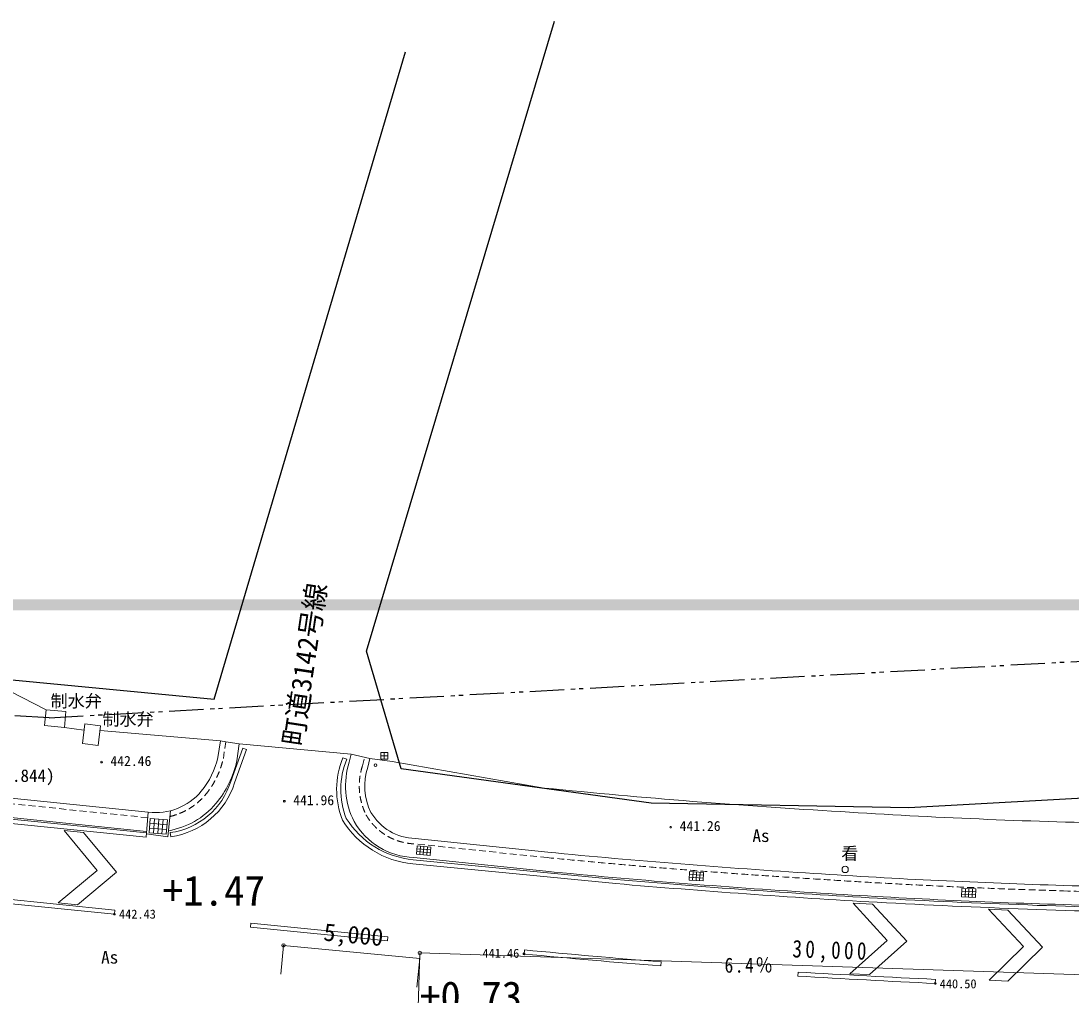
# Model space of a CAD drawing. Units: millimetres at full size. Extents: x -95576 to 124839, y -71355 to 87778.
# Drawn here: x -45741 to -7365, y 52148 to 87778 of the extents above; entities that cross this region are included whole.
import ezdxf
from ezdxf.enums import TextEntityAlignment as Align

# ---------------------------------------------------------------- set-up
doc = ezdxf.new("R2010")
doc.units = ezdxf.units.MM
doc.header["$LTSCALE"] = 250
doc.header["$PDMODE"] = 32
doc.header["$PDSIZE"] = 125
doc.linetypes.add('DOUBLE_CHAIN1', pattern=[8.8, 5, -1, 0.6, -0.6, 0.6, -1])
doc.linetypes.add('USER3', pattern=[1.5, 1, -0.5])
for name, color, linetype, lineweight in [('0-1_極細線', 7, 'Continuous', 13), ('0-3_中線', 7, 'Continuous', 13), ('0-4_太線', 7, 'Continuous', 13), ('0-5_極太線', 7, 'Continuous', 13), ('0-6_0-6___', 7, 'Continuous', 13), ('0-C_S-BGD-HTXT', 5, 'Continuous', 13), ('6-D_文字', 7, 'Continuous', 9), ('6-E_寸法', 4, 'Continuous', 9), ('E-3', 3, 'Continuous', 25), ('E-A', 3, 'DOUBLE_CHAIN1', 25)]:
    doc.layers.add(name, color=color, linetype=linetype, lineweight=lineweight)
doc.layers.add('F-D_F-Dﾚｲﾔ', color=150, linetype='Continuous')
doc.styles.add('ＭＳ ゴシック', font='')
doc.styles.get('ＭＳ ゴシック').set_extended_font_data('MS Gothic')

msp = doc.modelspace()

# ---------------------------------------------------------------- linework, layer by layer
at = {"layer": '0-4_太線'}
for p, q in [((-46559.5, 63491.9), (-44826.2, 62608.6)), ((-44147.5, 61963.8), (-43447.7, 61866.5)), ((-38455.3, 61467.2), (-38542.8, 60869.3)), ((-38075.6, 59988.9), (-37638.7, 61205.6)), ((-37933.3, 59941.2), (-37497.5, 61154.9)), ((-37762.7, 61365.8), (-37853.9, 60742.7)), ((-37638.7, 61205.6), (-37497.5, 61154.9)), ((-33974.4, 60854), (-33835.7, 60796.7)), ((-33743.4, 60695.1), (-33671.8, 60987.7)), ((-33671.8, 60987.7), (-32991.8, 60821.2)), ((-33069.4, 60504.4), (-32991.8, 60821.2)), ((-41090.8, 58862.3), (-58078.2, 60598.9)), ((-41151.1, 58164.9), (-58149.4, 59902.5)), ((-58160, 59678.7), (-41167.9, 57955.4)), ((-58144.9, 59827.9), (-41155.9, 58104.9)), ((-41167.9, 57955.4), (-41095.1, 58862.8)), ((-40403.8, 58408.3), (-41029.1, 58459.6)), ((-40858.5, 58620.5), (-40901.3, 58099.2)), ((-40702.2, 58607.7), (-40744.9, 58086.4)), ((-40545.9, 58594.9), (-40588.6, 58073.6)), ((-40418, 58234.5), (-41043.4, 58285.8)), ((-40284.2, 58119), (-40263.9, 57970.3)), ((-26491.4, 57403.4), (-31334.8, 57905.9)), ((-31139.3, 57623.4), (-31165.7, 57315.3)), ((-31012.7, 57612.5), (-31039.1, 57304.4)), ((-30886, 57601.6), (-30912.4, 57293.6)), ((-26561.5, 56706.9), (-31382.3, 57207.1)), ((-30777, 57385.4), (-31283.6, 57428.8)), ((-30768.2, 57488.1), (-31274.8, 57531.5)), ((-31421.7, 56974.8), (-23997.9, 56254.4)), ((-31407.1, 57124.1), (-23984.3, 56403.7)), ((-20808.4, 56454.8), (-21315.8, 56486.9)), ((-20801.9, 56557.7), (-21309.3, 56589.7)), ((-21176, 56684.6), (-21195.5, 56376)), ((-21049.1, 56676.6), (-21068.6, 56368)), ((-20922.3, 56668.5), (-20941.8, 56360)), ((-11224.5, 56074.6), (-11236, 55765.7)), ((-11097.5, 56069.9), (-11109, 55760.9)), ((-10970.5, 56065.2), (-10981.9, 55756.2)), ((-42312.8, 55289.8), (-47321.8, 55793.7)), ((-10851.1, 55854.5), (-11359.2, 55873.3)), ((-10847.3, 55957.5), (-11355.4, 55976.3)), ((-42327.9, 55140.5), (-47336.9, 55644.5)), ((-42327.9, 55140.5), (-42312.8, 55289.8)), ((-37356.6, 54659.9), (-37341.8, 54809.1)), ((-32346.4, 54161.5), (-37356.6, 54659.9)), ((-32331.6, 54310.7), (-37341.8, 54809.1)), ((-32331.6, 54310.7), (-32346.4, 54161.5)), ((-27342.8, 53830.4), (-27356.8, 53681.1)), ((-22352.7, 53244.7), (-22340.6, 53394.3)), ((-17343, 53022.7), (-17351.8, 52873)), ((-12326.9, 52606.4), (-12319.8, 52756.2))]:
    msp.add_line(p, q, dxfattribs=at)
at = {"layer": '0-4_太線', "linetype": 'USER3'}
for p, q in [((-38257.4, 61438.2), (-38346, 60832.9)), ((-33261.9, 60559.2), (-33186.1, 60868.8)), ((-41111.1, 58663.4), (-58098.5, 60399.9)), ((-26511.5, 57204.4), (-31347.9, 57706.2))]:
    msp.add_line(p, q, dxfattribs=at)
at = {"layer": '0-4_太線'}
for points in [[(-44876.8, 62027.3), (-44147.5, 61963.8), (-44096.9, 62545.1), (-44826.2, 62608.6)], [(-43411.9, 62092.8), (-43499.2, 61372.6), (-42920.3, 61302.5), (-42833.1, 62022.7)], [(-40432.3, 58060.8), (-41057.6, 58112.1), (-41014.9, 58633.4), (-40389.5, 58582.1)], [(-30785.8, 57282.7), (-31292.4, 57326.1), (-31266, 57634.2), (-30759.4, 57590.8)], [(-20814.9, 56352), (-21322.3, 56384), (-21302.8, 56692.6), (-20795.4, 56660.5)], [(-10854.9, 55751.5), (-11363, 55770.4), (-11351.6, 56079.3), (-10843.5, 56060.5)]]:
    msp.add_lwpolyline(points, close=True, dxfattribs=at)
for points in [[(-42852.8, 61845.2), (-38455.3, 61467.2), (-38257.4, 61438.2), (-37762.7, 61365.8), (-33671.8, 60987.7)], [(-32991.8, 60821.2), (-32181.7, 60716.7), (-26616.2, 59748.5)], [(-40279.7, 58918.8), (-40378.3, 57968.6), (-41158.1, 58078.7)]]:
    msp.add_lwpolyline(points, dxfattribs=at)
for centre, radius in [((-32780.9, 60587.2), 50), ((-15618.9, 56772.1), 115)]:
    msp.add_circle(centre, radius, dxfattribs=at)
for centre, radius, start, end in [((-41428.2, 61521.1), 2958.1, 320.23515, 347.27187), ((-41428.2, 61521.1), 3658.1, 320.20113, 347.71518), ((-31156.5, 59691), 3048.4, 157.57305, 201.52448), ((-31156.5, 59691), 2898.4, 157.57305, 201.25563), ((-30998, 59825.2), 2879.9, 162.41856, 206.81724), ((-30998, 59825.2), 2179.9, 161.84755, 206.31226), ((-40648.1, 60788), 2693.8, 277.76334, 342.74205), ((-40648.1, 60788), 2843.8, 277.76334, 342.67535), ((-40835.2, 61045.6), 2198.1, 263.39231, 319.87389), ((-483.7, 319456), 261019, 264.25407, 266.64158), ((-40835.2, 61045.6), 2898.1, 279.5242, 319.91821), ((-31283.5, 59841.7), 1936.5, 210.49777, 268.4831), ((-1121, 286078.9), 227665.6, 266.30961, 268.85446), ((-31086.3, 60381.3), 3423, 211.89858, 264.37719), ((-31086.3, 60381.3), 3273, 212.13734, 264.37537), ((-31283.5, 59841.7), 2636.5, 209.93779, 267.85292), ((305.7, 331971.6), 275872.8, 264.42573, 266.45267), ((305.7, 331971.6), 276572.8, 264.42529, 266.45233), ((-432.2, 301670), 245586.2, 266.18709, 268.32015), ((5215, 397168.2), 342163.2, 265.10229, 266.70512), ((5215, 397168.2), 342013.2, 265.10244, 266.70507), ((4447.5, 411625.2), 355641, 268.05363, 269.62375), ((-432.2, 301670), 246286.2, 266.18747, 268.31977), ((2753.6, 376872.7), 321612.3, 266.93504, 268.89528), ((2753.6, 376872.7), 321762.3, 266.93498, 268.89525), ((4447.5, 411625.2), 356341, 268.05389, 269.62434), ((11098.4, 465815.5), 413774.7, 264.66932, 265.36462), ((11098.4, 465815.5), 413924.7, 264.66932, 265.36462), ((8840.8, 499130.4), 446875.5, 266.64093, 267.28589), ((8840.8, 499130.4), 447025.5, 266.64093, 267.28589)]:
    msp.add_arc(centre, radius, start, end, dxfattribs=at)
at = {"layer": '0-4_太線', "linetype": 'USER3'}
for centre, radius, start, end in [((-41428.2, 61521.1), 3158.1, 320.22377, 347.41348), ((-30998, 59825.2), 2379.9, 162.0362, 206.48773), ((-40835.2, 61045.6), 2398.1, 282.85401, 319.88903), ((-31283.5, 59841.7), 2136.5, 210.30128, 268.27171), ((305.7, 331971.6), 276072.8, 264.42561, 266.45257), ((-432.2, 301670), 245786.2, 266.1872, 268.32004), ((4447.5, 411625.2), 355841, 268.0537, 269.62392)]:
    msp.add_arc(centre, radius, start, end, dxfattribs=at)
at = {"layer": '0-5_極太線'}
for p, q in [((-44169, 58195.8), (-43458.2, 58123.6)), ((-44380.4, 55553.5), (-43681.7, 55484.1)), ((-15322.8, 55536.2), (-14615.9, 55505.3)), ((-10382.3, 55319.8), (-9668.9, 55288.5)), ((-15446.2, 52963.6), (-14732.6, 52929.9)), ((-10354.7, 52723.5), (-9673.6, 52691.4))]:
    msp.add_line(p, q, dxfattribs=at)
for points in [[(-44169, 58195.8), (-42955.2, 56738.3), (-44380.4, 55553.5)], [(-43458.2, 58123.6), (-42250.8, 56673.8), (-43681.7, 55484.1)], [(-15446.2, 52963.6), (-14080, 54181.6), (-15322.8, 55536.2)], [(-14732.6, 52929.9), (-13368.7, 54145.9), (-14615.9, 55505.3)], [(-10382.3, 55319.8), (-9103.9, 53951.3), (-10354.7, 52723.5)], [(-9668.9, 55288.5), (-8405.6, 53936.2), (-9673.6, 52691.4)]]:
    msp.add_lwpolyline(points, dxfattribs=at)
at = {"layer": '0-6_0-6___'}
for centre, start, end in [((-42797.8, 60694.7), 0, 180), ((-42797.8, 60694.7), 179.99898, 0.00102), ((-36117.7, 59260.6), 359.99898, 180.00102), ((-36117.7, 59260.6), 180, 360), ((-21994.1, 58317.5), 0, 180), ((-21994.1, 58317.5), 180, 0), ((-42327.9, 55140.5), 0, 180), ((-42327.9, 55140.5), 179.99898, 0.00102), ((-27356.8, 53681.1), 359.99898, 180.00102), ((-27356.8, 53681.1), 180, 360), ((-12326.9, 52606.4), 359.99898, 180.00102), ((-12326.9, 52606.4), 180, 360)]:
    msp.add_arc(centre, 30, start, end, dxfattribs=at)
at = {"layer": '0-C_S-BGD-HTXT'}
for p, q in [((-32462.2, 60799.7), (-32462.2, 61049.7)), ((-32587.2, 60924.7), (-32337.2, 60924.7))]:
    msp.add_line(p, q, dxfattribs=at)
msp.add_lwpolyline([(-32587.2, 60799.7), (-32337.2, 60799.7), (-32337.2, 61049.7), (-32587.2, 61049.7)], close=True, dxfattribs=at)
at = {"layer": '6-E_寸法'}
for p, q in [((-36147.5, 53995.5), (-36248.4, 52945)), ((-31170.4, 53517), (-36147.5, 53995.5)), ((-31170.4, 53517), (-31271.4, 52466.6)), ((-31163.5, 53723.3), (-31229.4, 51741.7)), ((-31163.5, 53723.3), (-1180.1, 52727.1))]:
    msp.add_line(p, q, dxfattribs=at)
at = {"layer": '6-E_寸法', "color": 2}
for p in [(-36147.5, 53995.5), (-31163.5, 53723.3)]:
    msp.add_point(p, dxfattribs=at)
at = {"layer": 'E-3'}
for points in [[(20942.9, 59663.4), (1910.9, 59866.4), (-13292.3, 59024.7), (-22714.4, 59193.9), (-31843.6, 60453.9), (-33117.5, 64753.9), (-26236.7, 87778)], [(-63269.9, 65346.3), (-38685.4, 62991.4), (-31683, 86651.7)]]:
    msp.add_lwpolyline(points, dxfattribs=at)
at = {"layer": 'E-A'}
for q in [(52715.7, 67654.6), (-91457.3, 64848.4)]:
    msp.add_line((-44713.5, 62318.9), q, dxfattribs=at)
at = {"layer": 'F-D_F-Dﾚｲﾔ'}
msp.add_solid([(-95576.2, 66242.6), (-95576.2, 66642.6), (99205.9, 66242.6), (99205.9, 66642.6)], dxfattribs=at)

# ---------------------------------------------------------------- texts
at = {"layer": '0-1_極細線', "style": 'ＭＳ ゴシック'}
msp.add_text('町道3142号線', height=733.1, rotation=81.409, dxfattribs=at).set_placement((-35241.6, 61218.3), align=Align.BOTTOM_LEFT)
for s, p in [('制水弁', (-44660, 62561.4)), ('制水弁', (-42769.1, 61895)), ('As', (-19008.1, 57638.6)), ('看', (-15759.4, 56988.9)), ('As', (-42811.4, 53194.8))]:
    msp.add_text(s, height=458.2, dxfattribs=at).set_placement(p, align=Align.BOTTOM_LEFT)
at = {"layer": '0-3_中線', "style": 'ＭＳ ゴシック'}
msp.add_text('(H=442.844)', height=458.2, dxfattribs=at).set_placement((-47940.7, 59834.6), align=Align.BOTTOM_LEFT)
at = {"layer": '0-6_0-6___', "style": 'ＭＳ ゴシック'}
for s, height, p in [('442.46', 366.6, (-42472.8, 60444.7)), ('441.96', 366.6, (-35792.7, 59010.6)), ('441.26', 366.6, (-21669.1, 58067.5)), ('442.43', 329.9, (-42159.2, 54877.1)), ('441.46', 329.9, (-28876.3, 53446)), ('440.50', 329.9, (-12163.5, 52329.1))]:
    msp.add_text(s, height=height, dxfattribs=at).set_placement(p, align=Align.BOTTOM_LEFT)
at = {"layer": '6-D_文字', "color": 1, "style": 'ＭＳ ゴシック'}
for s, p in [('+1.47', (-40565.7, 55120.8)), ('+0.73', (-31164.7, 51256))]:
    msp.add_text(s, height=1100, dxfattribs=at).set_placement(p, align=Align.BOTTOM_LEFT)
at = {"layer": '6-D_文字', "insert": (-20026.9, 52991.3), "char_height": 549.9, "attachment_point": 7, "style": 'ＭＳ ゴシック'}
msp.add_mtext('\\T1.18;\\W0.85;6.4％', dxfattribs=at)
at = {"layer": '6-E_寸法', "color": 3, "style": 'ＭＳ ゴシック'}
msp.add_text('5,000', height=641.5, rotation=354.509, dxfattribs=at).set_placement((-34723.2, 53984.1), align=Align.BOTTOM_LEFT)
at = {"layer": '6-E_寸法', "color": 7, "insert": (-17560.6, 53396.4), "char_height": 641.5, "attachment_point": 7, "rotation": 358.097, "style": 'ＭＳ ゴシック'}
msp.add_mtext('\\T1.35;\\W0.8;30,000', dxfattribs=at)

doc.saveas('drawing.dxf')
